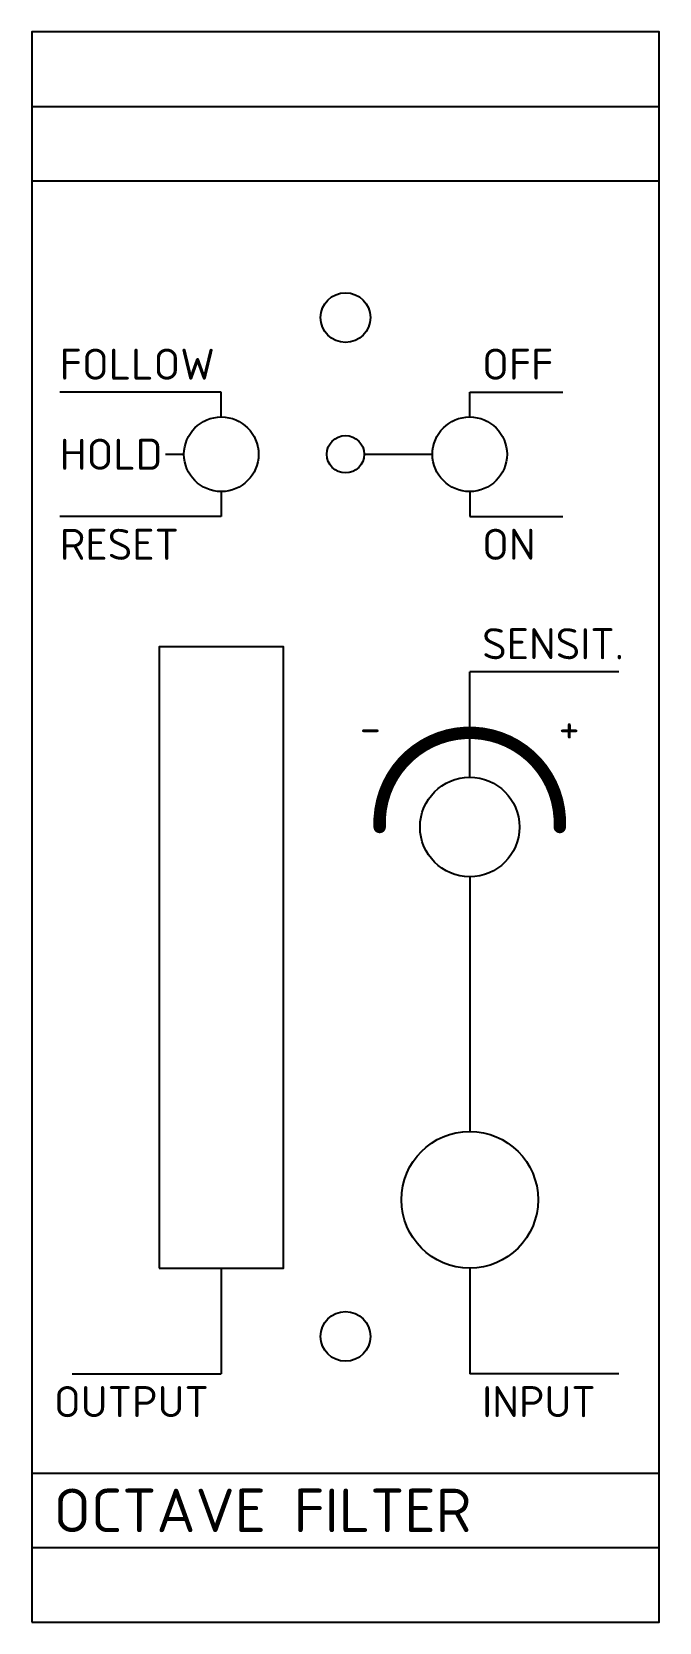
# Model space of a CAD drawing. Header units: millimetres. Extents: x 175 to 225, y 70 to 198.
import ezdxf
from ezdxf.enums import TextEntityAlignment as Align

# ---------------------------------------------------------------- set-up
doc = ezdxf.new("R2010")
doc.units = ezdxf.units.MM
doc.header["$LTSCALE"] = 10
doc.header["$MEASUREMENT"] = 0
doc.layers.get('0').update_dxf_attribs({"linetype": 'CONTINUOUS'})
doc.styles.add('ISO', font='isocpeur.ttf')

msp = doc.modelspace()

# ---------------------------------------------------------------- linework, layer by layer
at = {"color": 3}
for p, q in [((174.75, 192, 1), (225.25, 192, 1)), ((174.75, 186, 1), (225.25, 186, 1)), ((190, 169, 1), (177, 169, 1)), ((190, 167, 1), (190, 169, 1)), ((210, 169, 1), (217.5, 169, 1)), ((210, 167, 1), (210, 169, 1)), ((185.5, 164, 1), (187, 164, 1)), ((201.5, 164, 1), (207, 164, 1)), ((190, 161, 1), (190, 159, 1)), ((210, 161, 1), (210, 159, 1)), ((190, 159, 1), (177, 159, 1)), ((210, 159, 1), (217.5, 159, 1)), ((210, 138, 1), (210, 146.5, 1)), ((222, 146.5, 1), (210, 146.5, 1)), ((210, 130, 1), (210, 109.5, 1)), ((190, 98.5, 1), (190, 90, 1)), ((210, 98.5, 1), (210, 90, 1)), ((178, 90, 1), (190, 90, 1)), ((222, 90, 1), (210, 90, 1)), ((174.75, 82, 1), (225.25, 82, 1)), ((174.75, 76, 1), (225.25, 76, 1))]:
    msp.add_line(p, q, dxfattribs=at)
at = {"color": 3, "elevation": 1}
for points in [[(174.75, 70), (225.25, 70), (225.25, 198), (174.75, 198)], [(185, 98.5), (195, 98.5), (195, 148.5), (185, 148.5)]]:
    msp.add_lwpolyline(points, close=True, dxfattribs=at)
at = {"color": 3, "const_width": 1, "elevation": 1, "flags": 128}
msp.add_lwpolyline([(202.75, 134, -1.04605), (217.25, 134)], format="xyb", dxfattribs=at)
at = {"color": 3, "const_width": 0.5, "elevation": 1, "flags": 128}
for points in [[(202.5, 134, 1), (203, 134, 1)], [(217.5, 134, -1), (217, 134, -1)]]:
    msp.add_lwpolyline(points, format="xyb", close=True, dxfattribs=at)
at = {"color": 3}
for centre, radius in [((200, 175, 1), 2), ((190, 164, 1), 3), ((210, 164, 1), 3), ((200, 164, 1), 1.5), ((210, 134, 1), 4), ((210, 104, 1), 5.5), ((200, 93, 1), 2)]:
    msp.add_circle(centre, radius, dxfattribs=at)

# ---------------------------------------------------------------- texts
at = {"color": 7, "style": 'ISO'}
for s, p in [('FOLLOW', (177, 170, 1)), ('OFF', (211, 170, 1)), ('RESET', (177, 155.5, 1)), ('ON', (211, 155.5, 1)), ('SENSIT.', (211, 147.5, 1)), ('INPUT', (211, 86.5, 1))]:
    msp.add_text(s, height=2.5, dxfattribs=at).set_placement(p)
msp.add_text('HOLD', height=2.5, dxfattribs=at).set_placement((177, 164, 1), align=Align.MIDDLE_LEFT)
for s, p in [('+', (218, 142, 1)), ('-', (202, 142, 1))]:
    msp.add_text(s, height=2.5, dxfattribs=at).set_placement(p, align=Align.MIDDLE_CENTER)
msp.add_text('OUTPUT', height=2.5, dxfattribs=at).set_placement((189, 86.5, 1), align=Align.RIGHT)
at = {"color": 2, "style": 'ISO'}
msp.add_text('OCTAVE FILTER', height=3.5, dxfattribs=at).set_placement((176.5, 79, 1), align=Align.MIDDLE_LEFT)

doc.saveas('drawing.dxf')
